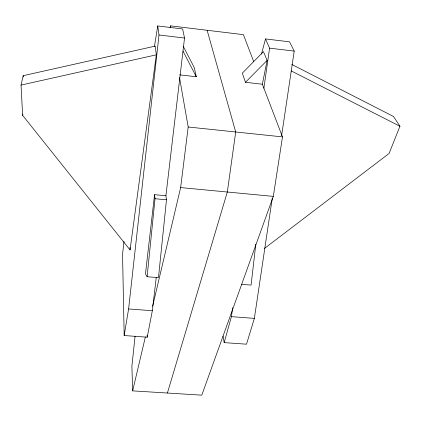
<?xml version="1.0" encoding="UTF-8"?>
<svg xmlns="http://www.w3.org/2000/svg" width="421" height="421" viewBox="0 0 421 421"><rect width="100%" height="100%" fill="white"/><g stroke="black" fill="none" stroke-linecap="round" stroke-linejoin="round"><path stroke-width="0.63" d="M147.113 276.734L155.023 198.717L154.554 194.67L165.906 195.728L166.484 199.78L158.464 277.649L147.113 276.734L145.466 273.866L154.554 194.67M135.073 336.179L131.899 366.223L132.647 390.877L201.791 395.161L273.318 196.391L282.486 136.893L262.351 84.216L267.125 60.377L263.457 51.636L242.328 73.154L245.454 82.306L262.351 84.216M156.27 277.334L152.328 310.73L147.234 337.179L124.169 335.548L128.605 308.951L158.996 34.99L157.749 25.949L182.625 28.949L184.53 38.032L165.906 195.728M124.006 241.465L122.553 254.284L124.169 335.548M255.815 244.175L251.074 285.085L241.354 284.301M152.639 306.204L180.646 187.582L188.198 127.005L179.525 77.617M130.052 249.948L156.323 54.825L155.249 46.105L23.187 75.691L21.05 85.079L22.623 115.354L130.052 249.948L129.968 247.448M272.303 198.065L254.368 318.376L246.506 344.194L224.172 342.615L231.413 316.655L232.681 307.756M263.878 88.215L269.572 48.157L265.504 38.937L289.537 41.832L294.216 51.094L281.612 135.636M154.412 46.684L157.749 25.949M170.105 27.765L170.431 25.839L243.401 34.654L253.637 61.429M22.623 115.354L22.881 114.112M132.647 390.877L145.371 336.979M261.483 54.114L265.504 38.937M167.411 393.03L227.329 192.018L235.702 131.989L207.132 30.27M291.753 64.418L393.503 116.496L399.95 126.258L389.093 153.46L264.43 248.474M245.454 82.306L267.125 60.377M21.05 85.079L156.323 54.825M128.605 308.951L152.328 310.73M231.413 316.655L254.368 318.376M155.023 198.717L166.484 199.78M180.646 187.582L273.318 196.391M188.198 127.005L282.486 136.893M179.667 74.864L196.291 76.748L194.302 67.655L183.335 46.452M158.996 34.99L184.53 38.032M269.572 48.157L294.216 51.094M291.248 70.923L399.95 126.258M182.972 51.073L196.291 76.748M170.431 25.839L170.768 27.77M223.046 336.1L224.172 342.615M147.124 335.216L147.234 337.179M23.187 75.691L23.255 76.985"/></g></svg>
